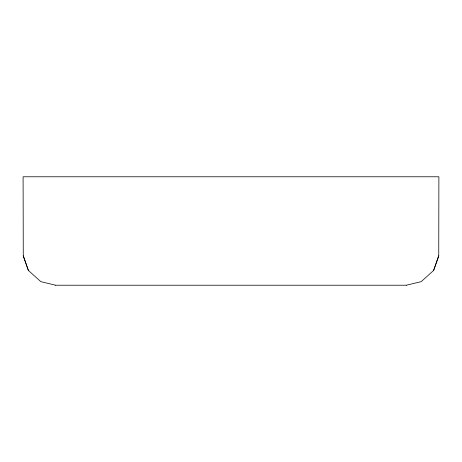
<?xml version="1.0" encoding="UTF-8"?>
<svg xmlns="http://www.w3.org/2000/svg" width="462" height="462" viewBox="0 0 462 462"><rect width="100%" height="100%" fill="white"/><g stroke="black" fill="none" stroke-linecap="round" stroke-linejoin="round"><path stroke-width="0.69" d="M406.375 285.221L421.205 281.647L433.633 270.437L438.75 255.833L438.883 176.779L23.1 176.779L23.267 255.833L28.367 270.437L40.812 281.647L55.625 285.221M433.616 270.437L438.733 255.833M55.613 285.221L406.387 285.221M23.267 255.833L28.384 270.437"/></g></svg>
